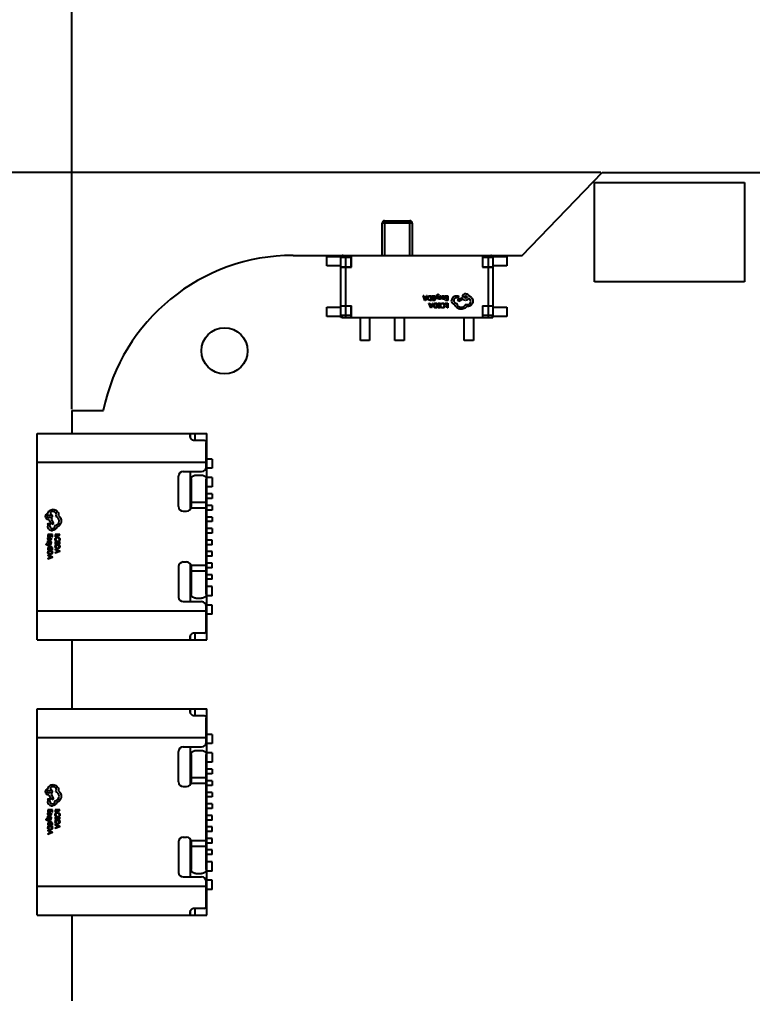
# Model space of a CAD drawing. Header units: millimetres. Extents: x 27 to 426, y 35 to 188.
# Drawn here: x 80.81 to 112.59, y 103.37 to 145.61 of the extents above; entities that cross this region are included whole.
import ezdxf

# ---------------------------------------------------------------- set-up
doc = ezdxf.new("R2010")
doc.units = ezdxf.units.MM
doc.header["$LTSCALE"] = 16.335
doc.header["$PDMODE"] = 3
doc.header["$PDSIZE"] = 0.3125
doc.layers.get('0').update_dxf_attribs({"linetype": 'CONTINUOUS'})
doc.layers.get('Defpoints').update_dxf_attribs({"linetype": 'CONTINUOUS'})
doc.styles.get("Standard").update_dxf_attribs({"font": 'txt', "width": 0.8})
doc.dimstyles.get("Standard").update_dxf_attribs({"dimtxt": 0.15625, "dimasz": 0.1875, "dimexe": 0.125, "dimexo": 0.0625, "dimtad": 0, "dimtih": 1, "dimtoh": 1, "dimdsep": 46, "dimtxsty": 'STANDARD', "dimblk": '_FILLED', "dimblk1": '_FILLED', "dimblk2": '_FILLED', "dimcen": 0.09, "dimazin": 2, "dimtp": 0.01, "dimtm": 0.01, "dimtfac": 1, "dimtofl": 0, "dimtmove": 0, "dimatfit": 3, "dimldrblk": '_FILLED', "dimfxl": 1, "dimtolj": 1, "dimarcsym": 0})

# ---------------------------------------------------------------- blocks, each defined once
blk = doc.blocks.new('_FILLED')
at = {"color": 0, "linetype": 'ByBlock'}
blk.add_solid([(0, 0), (-1, 0.167), (-1, -0.167)], dxfattribs=at)
blk = doc.blocks.new('*D1')
at = {"color": 3, "lineweight": -2}
for p, q in [((83.078, 128.715), (83.078, 159.42)), ((86.078, 159.295), (128.273, 159.295)), ((182.118, 159.295), (139.923, 159.295)), ((185.118, 127.045), (185.118, 159.42))]:
    blk.add_line(p, q, dxfattribs=at)
at = {"layer": 'Defpoints', "color": 0}
for p in [(185.118, 159.295), (83.078, 128.653), (185.118, 126.983)]:
    blk.add_point(p, dxfattribs=at)
at = {"color": 3, "lineweight": -2, "xscale": 3, "yscale": 3, "zscale": 3, "rotation": 180}
blk.add_blockref('_FILLED', (83.078, 159.295), dxfattribs=at)
at = {"color": 3, "lineweight": -2, "xscale": 3, "yscale": 3, "zscale": 3}
blk.add_blockref('_FILLED', (185.118, 159.295), dxfattribs=at)
at = {"color": 3, "insert": (134.098, 159.295), "char_height": 3, "attachment_point": 5}
blk.add_mtext('\\A1;102.04', dxfattribs=at)
blk = doc.blocks.new('*D2')
at = {"color": 3, "lineweight": -2}
for p, q in [((106.007, 138.977), (67.1, 138.977)), ((67.225, 135.977), (67.225, 113.902)), ((67.225, 87.577), (67.225, 109.652)), ((103.736, 84.577), (67.1, 84.577))]:
    blk.add_line(p, q, dxfattribs=at)
at = {"layer": 'Defpoints', "color": 0}
for p in [(106.069, 138.977), (67.225, 84.577), (103.798, 84.577)]:
    blk.add_point(p, dxfattribs=at)
at = {"color": 3, "lineweight": -2, "xscale": 3, "yscale": 3, "zscale": 3}
for p, rotation in [((67.225, 138.977), 90), ((67.225, 84.577), 270)]:
    blk.add_blockref('_FILLED', p, dxfattribs=dict(at, rotation=rotation))
at = {"color": 3, "insert": (67.225, 111.777), "char_height": 3, "attachment_point": 5}
blk.add_mtext('\\A1;54.40', dxfattribs=at)

msp = doc.modelspace()

# ---------------------------------------------------------------- linework, layer by layer
at = {"color": 7, "linetype": 'Continuous'}
for p, q in [((102.598, 135.383), (106.069, 138.977)), ((106.069, 138.977), (141.225, 138.977)), ((105.737, 134.234), (105.737, 138.539)), ((105.737, 138.539), (112.238, 138.539)), ((112.238, 138.539), (112.238, 134.234)), ((96.637, 136.883), (96.637, 135.383)), ((96.637, 136.883), (97.737, 136.883)), ((97.737, 135.383), (97.737, 136.883)), ((96.537, 135.383), (96.537, 136.783)), ((97.837, 136.783), (96.537, 136.783)), ((97.837, 136.783), (97.837, 135.383)), ((92.678, 135.383), (94.827, 135.383)), ((94.137, 134.933), (94.137, 135.333)), ((94.137, 135.333), (94.737, 135.333)), ((94.737, 132.683), (94.737, 135.383)), ((95.187, 135.283), (94.737, 135.283)), ((94.837, 135.383), (101.237, 135.383)), ((94.937, 135.383), (94.937, 134.883)), ((95.187, 134.883), (95.187, 135.383)), ((95.197, 134.873), (95.197, 135.383)), ((100.877, 135.383), (100.877, 134.873)), ((100.887, 135.383), (100.887, 134.883)), ((101.337, 135.283), (100.887, 135.283)), ((101.137, 134.883), (101.137, 135.383)), ((101.247, 135.383), (102.598, 135.383)), ((101.337, 135.383), (101.337, 132.683)), ((101.337, 135.333), (101.937, 135.333)), ((101.937, 135.333), (101.937, 134.933)), ((94.737, 134.933), (94.137, 134.933)), ((94.737, 134.883), (95.187, 134.883)), ((94.737, 134.873), (95.197, 134.873)), ((94.827, 134.873), (94.827, 134.883)), ((94.837, 134.883), (94.837, 134.873)), ((94.937, 134.873), (94.937, 133.193)), ((100.877, 134.873), (101.337, 134.873)), ((100.887, 134.883), (101.337, 134.883)), ((101.137, 133.193), (101.137, 134.873)), ((101.237, 134.883), (101.237, 134.873)), ((101.247, 134.883), (101.247, 134.873)), ((101.937, 134.933), (101.337, 134.933)), ((112.238, 134.234), (105.737, 134.234)), ((98.384, 133.431), (98.308, 133.635)), ((98.308, 133.635), (98.337, 133.635)), ((98.337, 133.635), (98.357, 133.579)), ((98.357, 133.579), (98.442, 133.579)), ((98.365, 133.556), (98.395, 133.472)), ((98.365, 133.556), (98.433, 133.556)), ((98.402, 133.472), (98.433, 133.556)), ((98.491, 133.634), (98.412, 133.431)), ((98.442, 133.579), (98.462, 133.634)), ((98.462, 133.634), (98.491, 133.634)), ((98.612, 133.633), (98.668, 133.633)), ((98.612, 133.61), (98.641, 133.61)), ((98.641, 133.61), (98.64, 133.453)), ((98.668, 133.633), (98.666, 133.429)), ((98.706, 133.609), (98.706, 133.633)), ((98.706, 133.633), (98.816, 133.632)), ((98.789, 133.609), (98.706, 133.609)), ((98.716, 133.518), (98.716, 133.541)), ((98.716, 133.541), (98.789, 133.54)), ((98.789, 133.517), (98.716, 133.518)), ((98.788, 133.452), (98.789, 133.517)), ((98.789, 133.54), (98.789, 133.609)), ((98.816, 133.632), (98.814, 133.428)), ((98.842, 133.486), (98.909, 133.653)), ((98.909, 133.595), (98.868, 133.486)), ((98.916, 133.595), (98.912, 133.608)), ((98.953, 133.485), (98.916, 133.595)), ((98.937, 133.657), (98.925, 133.631)), ((98.925, 133.631), (98.981, 133.485)), ((98.978, 133.697), (98.978, 133.674)), ((99.002, 133.488), (99.002, 133.513)), ((99.094, 133.625), (99.094, 133.598)), ((99.128, 133.536), (99.128, 133.63)), ((99.128, 133.63), (99.154, 133.629)), ((99.153, 133.556), (99.153, 133.57)), ((99.153, 133.556), (99.187, 133.561)), ((99.196, 133.543), (99.153, 133.537)), ((99.154, 133.629), (99.154, 133.606)), ((99.23, 133.518), (99.23, 133.494)), ((99.269, 133.605), (99.269, 133.629)), ((99.269, 133.629), (99.379, 133.628)), ((99.352, 133.605), (99.269, 133.605)), ((99.279, 133.514), (99.279, 133.537)), ((99.279, 133.537), (99.352, 133.536)), ((99.352, 133.513), (99.279, 133.514)), ((99.351, 133.448), (99.352, 133.513)), ((99.352, 133.536), (99.352, 133.605)), ((99.379, 133.628), (99.377, 133.424)), ((99.73, 133.626), (99.816, 133.625)), ((99.804, 133.537), (99.738, 133.538)), ((99.806, 133.455), (100.009, 133.56)), ((100.009, 133.56), (100.009, 133.575)), ((94.137, 132.733), (94.137, 133.133)), ((94.137, 133.133), (94.737, 133.133)), ((94.737, 133.193), (95.197, 133.193)), ((95.187, 133.183), (94.737, 133.183)), ((94.827, 133.183), (94.827, 133.193)), ((94.837, 133.193), (94.837, 133.183)), ((94.937, 133.183), (94.937, 132.683)), ((95.187, 132.683), (95.187, 133.183)), ((95.197, 132.683), (95.197, 133.193)), ((98.412, 133.431), (98.384, 133.431)), ((98.636, 133.107), (98.56, 133.311)), ((98.56, 133.311), (98.589, 133.311)), ((98.589, 133.311), (98.61, 133.255)), ((98.666, 133.429), (98.608, 133.43)), ((98.64, 133.453), (98.61, 133.453)), ((98.61, 133.255), (98.694, 133.254)), ((98.618, 133.232), (98.648, 133.147)), ((98.618, 133.232), (98.686, 133.231)), ((98.664, 133.107), (98.636, 133.107)), ((98.655, 133.147), (98.686, 133.231)), ((98.743, 133.31), (98.664, 133.107)), ((98.694, 133.254), (98.714, 133.31)), ((98.709, 133.429), (98.71, 133.452)), ((98.814, 133.428), (98.709, 133.429)), ((98.71, 133.452), (98.788, 133.452)), ((98.714, 133.31), (98.743, 133.31)), ((98.868, 133.486), (98.842, 133.486)), ((98.919, 133.105), (98.861, 133.105)), ((98.893, 133.129), (98.862, 133.129)), ((98.864, 133.309), (98.92, 133.308)), ((98.864, 133.286), (98.894, 133.285)), ((98.894, 133.285), (98.893, 133.129)), ((98.92, 133.308), (98.919, 133.105)), ((98.981, 133.485), (98.953, 133.485)), ((98.958, 133.285), (98.959, 133.308)), ((99.042, 133.284), (98.958, 133.285)), ((98.959, 133.308), (99.068, 133.307)), ((98.962, 133.105), (98.962, 133.128)), ((98.962, 133.128), (99.04, 133.128)), ((99.067, 133.104), (98.962, 133.105)), ((98.968, 133.193), (98.968, 133.216)), ((98.968, 133.216), (99.041, 133.216)), ((99.041, 133.193), (98.968, 133.193)), ((99.04, 133.128), (99.041, 133.193)), ((99.041, 133.216), (99.042, 133.284)), ((99.068, 133.307), (99.067, 133.104)), ((99.107, 133.109), (99.107, 133.136)), ((99.108, 133.273), (99.109, 133.299)), ((99.269, 133.283), (99.269, 133.306)), ((99.269, 133.306), (99.377, 133.305)), ((99.35, 133.282), (99.269, 133.283)), ((99.273, 133.425), (99.273, 133.449)), ((99.273, 133.449), (99.351, 133.448)), ((99.377, 133.424), (99.273, 133.425)), ((99.349, 133.102), (99.35, 133.282)), ((99.375, 133.102), (99.349, 133.102)), ((99.377, 133.305), (99.375, 133.102)), ((99.745, 133.312), (99.757, 133.312)), ((99.85, 133.378), (99.806, 133.455)), ((100.045, 133.478), (99.85, 133.378)), ((100.877, 133.193), (100.877, 132.683)), ((100.877, 133.193), (101.337, 133.193)), ((100.887, 133.183), (100.887, 132.683)), ((101.337, 133.183), (100.887, 133.183)), ((101.137, 132.683), (101.137, 133.183)), ((101.237, 133.193), (101.237, 133.183)), ((101.247, 133.193), (101.247, 133.183)), ((101.337, 133.133), (101.937, 133.133)), ((101.937, 133.133), (101.937, 132.733)), ((94.737, 132.733), (94.137, 132.733)), ((94.737, 132.783), (95.187, 132.783)), ((94.827, 132.683), (94.737, 132.683)), ((94.837, 132.683), (101.237, 132.683)), ((95.587, 131.683), (95.587, 132.683)), ((95.987, 132.683), (95.987, 131.683)), ((97.087, 131.683), (97.087, 132.683)), ((97.487, 132.683), (97.487, 131.683)), ((100.087, 131.683), (100.087, 132.683)), ((100.487, 132.683), (100.487, 131.683)), ((100.887, 132.783), (101.337, 132.783)), ((101.247, 132.683), (101.337, 132.683)), ((101.937, 132.733), (101.337, 132.733)), ((95.987, 131.683), (95.587, 131.683)), ((97.487, 131.683), (97.087, 131.683)), ((100.487, 131.683), (100.087, 131.683)), ((83.078, 128.653), (83.078, 127.653)), ((83.078, 128.653), (84.446, 128.653)), ((81.578, 118.713), (81.578, 127.653)), ((81.578, 127.653), (88.928, 127.653)), ((88.208, 127.499), (88.208, 127.653)), ((88.228, 127.447), (88.228, 127.653)), ((88.408, 127.653), (88.408, 127.363)), ((88.928, 118.713), (88.928, 127.653)), ((88.408, 127.363), (88.808, 127.363)), ((88.908, 126.203), (88.908, 127.27)), ((88.908, 126.945), (88.928, 126.945)), ((88.928, 126.403), (81.578, 126.403)), ((89.158, 126.548), (88.928, 126.548)), ((89.158, 126.548), (89.158, 126.148)), ((87.908, 126.003), (88.708, 126.003)), ((88.208, 126.003), (88.208, 124.353)), ((88.882, 126.103), (88.928, 126.103)), ((89.158, 126.148), (88.928, 126.148)), ((87.708, 124.483), (87.708, 125.803)), ((88.208, 125.742), (88.273, 125.742)), ((88.258, 125.68), (88.258, 124.483)), ((88.458, 125.853), (88.708, 125.853)), ((88.893, 125.742), (88.928, 125.742)), ((88.908, 120.686), (88.908, 125.68)), ((89.158, 125.748), (88.928, 125.748)), ((89.158, 125.748), (89.158, 125.348)), ((89.158, 125.348), (88.928, 125.348)), ((88.258, 124.679), (88.908, 124.679)), ((89.158, 125.033), (88.928, 125.033)), ((89.158, 124.833), (88.928, 124.833)), ((89.158, 125.033), (89.158, 124.833)), ((87.908, 124.283), (88.058, 124.283)), ((88.208, 124.519), (88.258, 124.519)), ((88.208, 124.429), (88.928, 124.429)), ((88.908, 124.519), (88.928, 124.519)), ((89.158, 124.533), (88.928, 124.533)), ((89.158, 124.333), (88.928, 124.333)), ((89.158, 124.533), (89.158, 124.333)), ((82.085, 123.909), (82.1, 123.909)), ((82.207, 123.707), (82.1, 123.909)), ((82.182, 123.946), (82.283, 123.752)), ((89.158, 124.033), (88.928, 124.033)), ((89.158, 123.833), (88.928, 123.833)), ((89.158, 124.033), (89.158, 123.833)), ((82.036, 123.716), (82.036, 123.63)), ((82.124, 123.639), (82.124, 123.704)), ((82.283, 123.752), (82.207, 123.707)), ((82.35, 123.659), (82.35, 123.647)), ((89.158, 123.533), (88.928, 123.533)), ((89.158, 123.533), (89.158, 123.333)), ((82.037, 123.279), (82.037, 123.169)), ((82.24, 123.279), (82.037, 123.279)), ((82.037, 123.169), (82.06, 123.169)), ((82.037, 123.054), (82.037, 123.028)), ((82.059, 123.054), (82.037, 123.054)), ((82.037, 123.028), (82.13, 123.028)), ((82.068, 122.994), (82.042, 122.994)), ((82.059, 123.054), (82.059, 123.054)), ((82.06, 123.169), (82.06, 123.252)), ((82.06, 123.252), (82.128, 123.252)), ((82.096, 123.054), (82.11, 123.054)), ((82.11, 123.054), (82.105, 123.088)), ((82.123, 123.097), (82.129, 123.054)), ((82.128, 123.252), (82.128, 123.18)), ((82.128, 123.18), (82.152, 123.18)), ((82.172, 123.131), (82.147, 123.131)), ((82.152, 123.18), (82.152, 123.252)), ((82.152, 123.252), (82.217, 123.252)), ((82.217, 123.252), (82.217, 123.174)), ((82.217, 123.174), (82.24, 123.174)), ((82.24, 123.174), (82.24, 123.279)), ((82.359, 123.279), (82.359, 123.171)), ((82.563, 123.279), (82.359, 123.279)), ((82.359, 123.171), (82.382, 123.171)), ((82.359, 122.97), (82.359, 122.861)), ((82.563, 122.97), (82.359, 122.97)), ((82.368, 123.011), (82.393, 123.011)), ((82.382, 123.171), (82.382, 123.252)), ((82.382, 123.252), (82.563, 123.252)), ((82.382, 122.861), (82.382, 122.944)), ((82.382, 122.944), (82.451, 122.944)), ((82.451, 122.944), (82.451, 122.871)), ((82.474, 122.871), (82.474, 122.944)), ((82.474, 122.944), (82.539, 122.944)), ((82.53, 123.011), (82.558, 123.011)), ((82.539, 122.944), (82.539, 122.865)), ((82.563, 123.252), (82.563, 123.279)), ((82.563, 122.865), (82.563, 122.97)), ((89.158, 123.333), (88.928, 123.333)), ((89.158, 123.033), (88.928, 123.033)), ((89.158, 122.833), (89.158, 123.033)), ((81.993, 122.877), (81.97, 122.877)), ((82.011, 122.837), (82.037, 122.825)), ((82.182, 122.743), (82.015, 122.809)), ((82.037, 122.825), (82.182, 122.882)), ((82.037, 122.715), (82.037, 122.606)), ((82.24, 122.715), (82.037, 122.715)), ((82.037, 122.606), (82.06, 122.606)), ((82.037, 122.568), (82.037, 122.512)), ((82.24, 122.568), (82.037, 122.568)), ((82.06, 122.606), (82.06, 122.689)), ((82.06, 122.689), (82.128, 122.689)), ((82.06, 122.541), (82.06, 122.512)), ((82.217, 122.541), (82.06, 122.541)), ((82.073, 122.816), (82.061, 122.813)), ((82.061, 122.812), (82.061, 122.813)), ((82.182, 122.854), (82.073, 122.816)), ((82.073, 122.809), (82.182, 122.769)), ((82.128, 122.689), (82.128, 122.616)), ((82.128, 122.616), (82.152, 122.616)), ((82.152, 122.616), (82.152, 122.689)), ((82.152, 122.689), (82.217, 122.689)), ((82.154, 122.903), (82.179, 122.903)), ((82.182, 122.854), (82.182, 122.882)), ((82.182, 122.743), (82.182, 122.769)), ((82.217, 122.689), (82.217, 122.611)), ((82.217, 122.611), (82.24, 122.611)), ((82.217, 122.511), (82.217, 122.541)), ((82.24, 122.611), (82.24, 122.715)), ((82.24, 122.51), (82.24, 122.568)), ((82.359, 122.861), (82.382, 122.861)), ((82.359, 122.822), (82.359, 122.766)), ((82.563, 122.822), (82.359, 122.822)), ((82.359, 122.646), (82.359, 122.616)), ((82.359, 122.646), (82.563, 122.568)), ((82.415, 122.597), (82.359, 122.616)), ((82.563, 122.54), (82.359, 122.463)), ((82.359, 122.492), (82.415, 122.512)), ((82.382, 122.796), (82.382, 122.767)), ((82.539, 122.796), (82.382, 122.796)), ((82.415, 122.597), (82.415, 122.512)), ((82.438, 122.589), (82.438, 122.52)), ((82.522, 122.558), (82.438, 122.589)), ((82.438, 122.52), (82.522, 122.551)), ((82.451, 122.871), (82.474, 122.871)), ((82.537, 122.554), (82.537, 122.555)), ((82.539, 122.865), (82.563, 122.865)), ((82.539, 122.765), (82.539, 122.796)), ((82.563, 122.764), (82.563, 122.822)), ((82.563, 122.54), (82.563, 122.568)), ((89.158, 122.833), (88.928, 122.833)), ((89.158, 122.533), (88.928, 122.533)), ((89.158, 122.333), (89.158, 122.533)), ((82.037, 122.391), (82.037, 122.362)), ((82.037, 122.391), (82.24, 122.313)), ((82.092, 122.342), (82.037, 122.362)), ((82.24, 122.285), (82.037, 122.208)), ((82.037, 122.237), (82.092, 122.258)), ((82.037, 122.237), (82.037, 122.208)), ((82.092, 122.342), (82.092, 122.258)), ((82.115, 122.334), (82.115, 122.266)), ((82.2, 122.304), (82.115, 122.334)), ((82.115, 122.266), (82.2, 122.296)), ((82.214, 122.3), (82.214, 122.3)), ((82.24, 122.285), (82.24, 122.313)), ((82.359, 122.492), (82.359, 122.463)), ((89.158, 122.333), (88.928, 122.333)), ((87.708, 121.883), (87.708, 120.563)), ((87.908, 122.083), (88.058, 122.083)), ((88.208, 122.013), (88.208, 120.363)), ((88.928, 121.937), (88.208, 121.937)), ((88.258, 121.847), (88.208, 121.847)), ((88.258, 121.883), (88.258, 120.686)), ((88.908, 121.687), (88.258, 121.687)), ((88.928, 121.847), (88.908, 121.847)), ((89.158, 122.033), (88.928, 122.033)), ((89.158, 121.833), (88.928, 121.833)), ((89.158, 121.833), (89.158, 122.033)), ((89.158, 121.533), (88.928, 121.533)), ((89.158, 121.333), (88.928, 121.333)), ((89.158, 121.333), (89.158, 121.533)), ((89.158, 121.018), (88.928, 121.018)), ((89.158, 120.618), (89.158, 121.018)), ((88.208, 120.624), (88.273, 120.624)), ((88.458, 120.513), (88.708, 120.513)), ((88.893, 120.624), (88.928, 120.624)), ((89.158, 120.618), (88.928, 120.618)), ((87.908, 120.363), (88.708, 120.363)), ((88.882, 120.263), (88.928, 120.263)), ((88.908, 119.095), (88.908, 120.163)), ((89.158, 120.218), (88.928, 120.218)), ((89.158, 119.818), (89.158, 120.218)), ((81.578, 119.963), (88.928, 119.963)), ((89.158, 119.818), (88.928, 119.818)), ((88.928, 119.421), (88.908, 119.421)), ((81.578, 118.713), (88.928, 118.713)), ((83.078, 118.713), (83.078, 115.713)), ((88.208, 118.713), (88.208, 118.866)), ((88.228, 118.713), (88.228, 118.918)), ((88.408, 119.002), (88.408, 118.713)), ((88.808, 119.002), (88.408, 119.002)), ((81.578, 106.773), (81.578, 115.713)), ((81.578, 115.713), (88.928, 115.713)), ((88.208, 115.559), (88.208, 115.713)), ((88.228, 115.507), (88.228, 115.713)), ((88.408, 115.713), (88.408, 115.423)), ((88.408, 115.423), (88.808, 115.423)), ((88.908, 114.263), (88.908, 115.33)), ((88.928, 106.773), (88.928, 115.713)), ((88.908, 115.005), (88.928, 115.005)), ((89.158, 114.608), (88.928, 114.608)), ((89.158, 114.608), (89.158, 114.208)), ((88.928, 114.463), (81.578, 114.463)), ((87.908, 114.063), (88.708, 114.063)), ((88.208, 114.063), (88.208, 112.413)), ((88.882, 114.163), (88.928, 114.163)), ((89.158, 114.208), (88.928, 114.208)), ((87.708, 112.543), (87.708, 113.863)), ((88.208, 113.802), (88.273, 113.802)), ((88.258, 113.74), (88.258, 112.543)), ((88.458, 113.913), (88.708, 113.913)), ((88.893, 113.802), (88.928, 113.802)), ((88.908, 108.746), (88.908, 113.74)), ((89.158, 113.808), (88.928, 113.808)), ((89.158, 113.808), (89.158, 113.408)), ((89.158, 113.408), (88.928, 113.408)), ((89.158, 113.093), (88.928, 113.093)), ((89.158, 112.893), (88.928, 112.893)), ((89.158, 113.093), (89.158, 112.893)), ((88.208, 112.579), (88.258, 112.579)), ((88.208, 112.489), (88.928, 112.489)), ((88.258, 112.739), (88.908, 112.739)), ((88.908, 112.579), (88.928, 112.579)), ((89.158, 112.593), (88.928, 112.593)), ((89.158, 112.393), (88.928, 112.393)), ((89.158, 112.593), (89.158, 112.393)), ((82.085, 111.969), (82.1, 111.969)), ((82.207, 111.767), (82.1, 111.969)), ((82.182, 112.006), (82.283, 111.812)), ((87.908, 112.343), (88.058, 112.343)), ((89.158, 112.093), (88.928, 112.093)), ((89.158, 112.093), (89.158, 111.893)), ((82.036, 111.776), (82.036, 111.69)), ((82.124, 111.699), (82.124, 111.764)), ((82.283, 111.812), (82.207, 111.767)), ((82.35, 111.719), (82.35, 111.707)), ((89.158, 111.893), (88.928, 111.893)), ((89.158, 111.593), (88.928, 111.593)), ((89.158, 111.593), (89.158, 111.393)), ((82.037, 111.339), (82.037, 111.229)), ((82.24, 111.339), (82.037, 111.339)), ((82.037, 111.229), (82.06, 111.229)), ((82.037, 111.114), (82.037, 111.088)), ((82.059, 111.114), (82.037, 111.114)), ((82.059, 111.114), (82.059, 111.114)), ((82.06, 111.229), (82.06, 111.312)), ((82.06, 111.312), (82.128, 111.312)), ((82.096, 111.114), (82.11, 111.114)), ((82.11, 111.114), (82.105, 111.148)), ((82.123, 111.157), (82.129, 111.114)), ((82.128, 111.312), (82.128, 111.24)), ((82.128, 111.24), (82.152, 111.24)), ((82.172, 111.191), (82.147, 111.191)), ((82.152, 111.24), (82.152, 111.312)), ((82.152, 111.312), (82.217, 111.312)), ((82.217, 111.312), (82.217, 111.234)), ((82.217, 111.234), (82.24, 111.234)), ((82.24, 111.234), (82.24, 111.339)), ((82.359, 111.339), (82.359, 111.231)), ((82.563, 111.339), (82.359, 111.339)), ((82.359, 111.231), (82.382, 111.231)), ((82.382, 111.231), (82.382, 111.312)), ((82.382, 111.312), (82.563, 111.312)), ((82.563, 111.312), (82.563, 111.339)), ((89.158, 111.393), (88.928, 111.393)), ((81.993, 110.937), (81.97, 110.937)), ((82.011, 110.897), (82.037, 110.885)), ((82.182, 110.803), (82.015, 110.869)), ((82.037, 111.088), (82.13, 111.088)), ((82.037, 110.885), (82.182, 110.942)), ((82.037, 110.775), (82.037, 110.666)), ((82.24, 110.775), (82.037, 110.775)), ((82.068, 111.054), (82.042, 111.054)), ((82.06, 110.666), (82.06, 110.749)), ((82.06, 110.749), (82.128, 110.749)), ((82.073, 110.876), (82.061, 110.873)), ((82.061, 110.872), (82.061, 110.873)), ((82.182, 110.914), (82.073, 110.876)), ((82.073, 110.869), (82.182, 110.829)), ((82.128, 110.749), (82.128, 110.676)), ((82.152, 110.676), (82.152, 110.749)), ((82.152, 110.749), (82.217, 110.749)), ((82.154, 110.963), (82.179, 110.963)), ((82.182, 110.914), (82.182, 110.942)), ((82.182, 110.803), (82.182, 110.829)), ((82.217, 110.749), (82.217, 110.671)), ((82.24, 110.671), (82.24, 110.775)), ((82.359, 111.03), (82.359, 110.921)), ((82.563, 111.03), (82.359, 111.03)), ((82.359, 110.921), (82.382, 110.921)), ((82.359, 110.882), (82.359, 110.826)), ((82.563, 110.882), (82.359, 110.882)), ((82.359, 110.706), (82.359, 110.676)), ((82.359, 110.706), (82.563, 110.628)), ((82.368, 111.071), (82.393, 111.071)), ((82.382, 110.921), (82.382, 111.004)), ((82.382, 111.004), (82.451, 111.004)), ((82.382, 110.856), (82.382, 110.827)), ((82.539, 110.856), (82.382, 110.856)), ((82.451, 111.004), (82.451, 110.931)), ((82.451, 110.931), (82.474, 110.931)), ((82.474, 110.931), (82.474, 111.004)), ((82.474, 111.004), (82.539, 111.004)), ((82.53, 111.071), (82.558, 111.071)), ((82.539, 111.004), (82.539, 110.925)), ((82.539, 110.925), (82.563, 110.925)), ((82.539, 110.825), (82.539, 110.856)), ((82.563, 110.925), (82.563, 111.03)), ((82.563, 110.824), (82.563, 110.882)), ((89.158, 111.093), (88.928, 111.093)), ((89.158, 110.893), (88.928, 110.893)), ((89.158, 110.893), (89.158, 111.093)), ((82.037, 110.666), (82.06, 110.666)), ((82.037, 110.628), (82.037, 110.572)), ((82.24, 110.628), (82.037, 110.628)), ((82.037, 110.451), (82.037, 110.422)), ((82.037, 110.451), (82.24, 110.373)), ((82.092, 110.402), (82.037, 110.422)), ((82.24, 110.345), (82.037, 110.268)), ((82.037, 110.297), (82.092, 110.318)), ((82.037, 110.297), (82.037, 110.268)), ((82.06, 110.601), (82.06, 110.572)), ((82.217, 110.601), (82.06, 110.601)), ((82.092, 110.402), (82.092, 110.318)), ((82.115, 110.394), (82.115, 110.326)), ((82.2, 110.364), (82.115, 110.394)), ((82.115, 110.326), (82.2, 110.356)), ((82.128, 110.676), (82.152, 110.676)), ((82.214, 110.36), (82.214, 110.36)), ((82.217, 110.671), (82.24, 110.671)), ((82.217, 110.571), (82.217, 110.601)), ((82.24, 110.57), (82.24, 110.628)), ((82.24, 110.345), (82.24, 110.373)), ((82.415, 110.657), (82.359, 110.676)), ((82.563, 110.6), (82.359, 110.523)), ((82.359, 110.552), (82.415, 110.572)), ((82.359, 110.552), (82.359, 110.523)), ((82.415, 110.657), (82.415, 110.572)), ((82.438, 110.649), (82.438, 110.58)), ((82.522, 110.618), (82.438, 110.649)), ((82.438, 110.58), (82.522, 110.611)), ((82.537, 110.614), (82.537, 110.615)), ((82.563, 110.6), (82.563, 110.628)), ((89.158, 110.593), (88.928, 110.593)), ((89.158, 110.393), (88.928, 110.393)), ((89.158, 110.393), (89.158, 110.593)), ((87.708, 109.943), (87.708, 108.623)), ((87.908, 110.143), (88.058, 110.143)), ((88.208, 110.073), (88.208, 108.423)), ((88.928, 109.997), (88.208, 109.997)), ((88.258, 109.907), (88.208, 109.907)), ((88.258, 109.943), (88.258, 108.746)), ((88.928, 109.907), (88.908, 109.907)), ((89.158, 110.093), (88.928, 110.093)), ((89.158, 109.893), (88.928, 109.893)), ((89.158, 109.893), (89.158, 110.093)), ((88.908, 109.747), (88.258, 109.747)), ((89.158, 109.593), (88.928, 109.593)), ((89.158, 109.393), (89.158, 109.593)), ((89.158, 109.393), (88.928, 109.393)), ((89.158, 109.078), (88.928, 109.078)), ((89.158, 108.678), (89.158, 109.078)), ((88.208, 108.684), (88.273, 108.684)), ((88.458, 108.573), (88.708, 108.573)), ((88.893, 108.684), (88.928, 108.684)), ((89.158, 108.678), (88.928, 108.678)), ((87.908, 108.423), (88.708, 108.423)), ((88.882, 108.323), (88.928, 108.323)), ((88.908, 107.155), (88.908, 108.223)), ((89.158, 108.278), (88.928, 108.278)), ((89.158, 107.878), (89.158, 108.278)), ((81.578, 108.023), (88.928, 108.023)), ((89.158, 107.878), (88.928, 107.878)), ((88.928, 107.481), (88.908, 107.481)), ((88.208, 106.773), (88.208, 106.926)), ((88.228, 106.773), (88.228, 106.978)), ((88.408, 107.062), (88.408, 106.773)), ((88.808, 107.062), (88.408, 107.062)), ((81.578, 106.773), (88.928, 106.773)), ((83.078, 106.773), (83.078, 95.503))]:
    msp.add_line(p, q, dxfattribs=at)
for centre, radius in [((100.155, 133.575), 0.0564), ((89.698, 131.243), 1), ((82.084, 124.055), 0.0564), ((82.084, 112.115), 0.0564)]:
    msp.add_circle(centre, radius, dxfattribs=at)
for centre, radius, start, end in [((96.637, 136.783), 0.1, 90, 180), ((97.737, 136.783), 0.1, 0, 90), ((92.678, 126.983), 8.4, 90, 168.5326), ((94.837, 135.283), 0.1, 90, 180), ((101.237, 135.283), 0.1, 0, 90), ((99.746, 133.424), 0.202, 136.9591, 179.6688), ((99.813, 133.581), 0.0448, 269.5891, 359.5737), ((100.154, 133.574), 0.145, 89.6041, 179.5832), ((100.23, 133.389), 0.238, 42.1744, 75.0829), ((99.747, 133.425), 0.113, 179.6919, 269.4767), ((99.96, 133.334), 0.204, 186.106, 269.5642), ((99.96, 133.335), 0.205, 269.6324, 340.7958), ((100.231, 133.39), 0.145, 269.6041, 359.5832), ((94.837, 132.783), 0.1, 180, 270), ((101.237, 132.783), 0.1, 270, 360), ((87.908, 125.803), 0.2, 90, 180), ((88.708, 126.203), 0.2, 270, 360), ((87.908, 124.483), 0.2, 180, 270), ((88.058, 124.483), 0.2, 270, 360), ((82.238, 123.648), 0.202, 227.3673, 270.074), ((82.237, 123.648), 0.113, 270.2004, 359.6172), ((87.908, 121.883), 0.2, 90, 180), ((88.058, 121.883), 0.2, 0.0035, 90), ((87.908, 120.563), 0.2, 180, 270), ((88.708, 120.163), 0.2, 0, 90), ((87.908, 113.863), 0.2, 90, 180), ((88.708, 114.263), 0.2, 270, 360), ((87.908, 112.543), 0.2, 180, 270), ((88.058, 112.543), 0.2, 270, 360), ((82.238, 111.708), 0.202, 227.3673, 270.074), ((82.237, 111.708), 0.113, 270.2004, 359.6172), ((87.908, 109.943), 0.2, 90, 180), ((88.058, 109.943), 0.2, 0.0035, 90), ((87.908, 108.623), 0.2, 180, 270), ((88.708, 108.223), 0.2, 0, 90)]:
    msp.add_arc(centre, radius, start, end, dxfattribs=at)
for points in [[(98.501, 133.53), (98.502, 133.561), (98.512, 133.586), (98.533, 133.605)], [(98.532, 133.457), (98.511, 133.475), (98.501, 133.5), (98.501, 133.53)], [(98.551, 133.589), (98.537, 133.575), (98.529, 133.556), (98.529, 133.53)], [(98.529, 133.53), (98.529, 133.505), (98.536, 133.486), (98.551, 133.473)], [(98.533, 133.605), (98.553, 133.624), (98.58, 133.633), (98.612, 133.633)], [(98.612, 133.61), (98.586, 133.61), (98.566, 133.603), (98.551, 133.589)], [(98.909, 133.653), (98.922, 133.684), (98.939, 133.699), (98.961, 133.699)], [(98.963, 133.677), (98.951, 133.677), (98.943, 133.671), (98.937, 133.657)], [(98.961, 133.699), (98.968, 133.699), (98.973, 133.698), (98.978, 133.697)], [(98.978, 133.674), (98.973, 133.676), (98.968, 133.677), (98.963, 133.677)], [(98.995, 133.591), (98.996, 133.604), (99.001, 133.615), (99.012, 133.622)], [(99.004, 133.567), (98.998, 133.573), (98.995, 133.581), (98.995, 133.591)], [(99.002, 133.513), (99.013, 133.506), (99.025, 133.502), (99.039, 133.502)], [(99.037, 133.548), (99.02, 133.554), (99.009, 133.56), (99.004, 133.567)], [(99.012, 133.622), (99.023, 133.63), (99.037, 133.634), (99.054, 133.633)], [(99.052, 133.613), (99.032, 133.613), (99.022, 133.606), (99.022, 133.593)], [(99.022, 133.593), (99.022, 133.588), (99.024, 133.583), (99.028, 133.579)], [(99.028, 133.579), (99.032, 133.576), (99.041, 133.571), (99.055, 133.566)], [(99.076, 133.493), (99.065, 133.485), (99.052, 133.481), (99.036, 133.482)], [(99.061, 133.535), (99.057, 133.539), (99.049, 133.543), (99.037, 133.548)], [(99.039, 133.502), (99.047, 133.502), (99.054, 133.504), (99.059, 133.508)], [(99.094, 133.598), (99.081, 133.608), (99.067, 133.613), (99.052, 133.613)], [(99.054, 133.633), (99.07, 133.633), (99.083, 133.63), (99.094, 133.625)], [(99.055, 133.566), (99.071, 133.56), (99.081, 133.553), (99.086, 133.547)], [(99.059, 133.508), (99.064, 133.511), (99.067, 133.516), (99.067, 133.522)], [(99.067, 133.522), (99.067, 133.527), (99.065, 133.532), (99.061, 133.535)], [(99.093, 133.524), (99.093, 133.511), (99.087, 133.501), (99.076, 133.493)], [(99.086, 133.547), (99.091, 133.54), (99.093, 133.533), (99.093, 133.524)], [(99.18, 133.481), (99.145, 133.481), (99.127, 133.499), (99.128, 133.536)], [(99.165, 133.6), (99.157, 133.592), (99.153, 133.582), (99.153, 133.57)], [(99.153, 133.537), (99.153, 133.513), (99.163, 133.501), (99.182, 133.501)], [(99.192, 133.612), (99.181, 133.612), (99.172, 133.608), (99.165, 133.6)], [(99.23, 133.494), (99.215, 133.485), (99.199, 133.48), (99.18, 133.481)], [(99.182, 133.501), (99.2, 133.501), (99.216, 133.507), (99.23, 133.518)], [(99.187, 133.561), (99.199, 133.562), (99.207, 133.565), (99.212, 133.57)], [(99.212, 133.605), (99.207, 133.609), (99.2, 133.612), (99.192, 133.612)], [(99.245, 133.59), (99.245, 133.563), (99.228, 133.547), (99.196, 133.543)], [(99.199, 133.632), (99.213, 133.632), (99.224, 133.628), (99.233, 133.621)], [(99.219, 133.588), (99.219, 133.595), (99.217, 133.6), (99.212, 133.605)], [(99.212, 133.57), (99.217, 133.574), (99.219, 133.58), (99.219, 133.588)], [(99.233, 133.621), (99.241, 133.613), (99.245, 133.603), (99.245, 133.59)], [(99.598, 133.562), (99.633, 133.599), (99.68, 133.622), (99.73, 133.626)], [(99.738, 133.538), (99.679, 133.534), (99.634, 133.485), (99.634, 133.426)], [(99.812, 133.536), (99.809, 133.536), (99.806, 133.537), (99.804, 133.537)], [(99.816, 133.625), (99.839, 133.624), (99.858, 133.603), (99.857, 133.58)], [(100.289, 133.522), (100.269, 133.467), (100.215, 133.427), (100.153, 133.428)], [(100.155, 133.718), (100.218, 133.718), (100.273, 133.677), (100.291, 133.619)], [(100.375, 133.389), (100.376, 133.448), (100.34, 133.499), (100.289, 133.522)], [(100.407, 133.549), (100.445, 133.505), (100.467, 133.449), (100.466, 133.391)], [(98.608, 133.43), (98.577, 133.43), (98.552, 133.439), (98.532, 133.457)], [(98.551, 133.473), (98.566, 133.46), (98.585, 133.453), (98.61, 133.453)], [(98.754, 133.205), (98.754, 133.237), (98.765, 133.262), (98.785, 133.281)], [(98.784, 133.133), (98.764, 133.151), (98.754, 133.175), (98.754, 133.205)], [(98.804, 133.265), (98.789, 133.251), (98.782, 133.231), (98.781, 133.206)], [(98.781, 133.206), (98.781, 133.18), (98.789, 133.161), (98.803, 133.148)], [(98.861, 133.105), (98.83, 133.106), (98.804, 133.115), (98.784, 133.133)], [(98.785, 133.281), (98.806, 133.3), (98.832, 133.309), (98.864, 133.309)], [(98.803, 133.148), (98.818, 133.135), (98.838, 133.129), (98.862, 133.129)], [(98.864, 133.286), (98.838, 133.286), (98.818, 133.279), (98.804, 133.265)], [(99.036, 133.482), (99.024, 133.482), (99.012, 133.484), (99.002, 133.488)], [(99.107, 133.136), (99.122, 133.128), (99.138, 133.124), (99.155, 133.124)], [(99.155, 133.1), (99.136, 133.1), (99.12, 133.103), (99.107, 133.109)], [(99.161, 133.287), (99.141, 133.287), (99.123, 133.282), (99.108, 133.273)], [(99.109, 133.299), (99.124, 133.306), (99.142, 133.31), (99.165, 133.31)], [(99.155, 133.124), (99.178, 133.123), (99.196, 133.131), (99.211, 133.146)], [(99.23, 133.129), (99.211, 133.109), (99.186, 133.1), (99.155, 133.1)], [(99.213, 133.265), (99.2, 133.279), (99.183, 133.287), (99.161, 133.287)], [(99.165, 133.31), (99.194, 133.31), (99.217, 133.3), (99.235, 133.282)], [(99.211, 133.146), (99.225, 133.161), (99.233, 133.181), (99.233, 133.207)], [(99.233, 133.207), (99.233, 133.231), (99.226, 133.25), (99.213, 133.265)], [(99.26, 133.208), (99.26, 133.175), (99.25, 133.149), (99.23, 133.129)], [(99.235, 133.282), (99.252, 133.263), (99.26, 133.239), (99.26, 133.208)], [(99.686, 133.234), (99.603, 133.261), (99.545, 133.338), (99.544, 133.425)], [(99.763, 133.12), (99.729, 133.152), (99.701, 133.191), (99.686, 133.234)], [(99.959, 133.043), (99.887, 133.044), (99.818, 133.072), (99.763, 133.12)], [(100.133, 133.098), (100.082, 133.062), (100.023, 133.043), (99.959, 133.043)], [(100.153, 133.428), (100.109, 133.428), (100.07, 133.447), (100.045, 133.478)], [(100.197, 133.161), (100.178, 133.137), (100.158, 133.115), (100.133, 133.098)], [(100.153, 133.267), (100.175, 133.254), (100.202, 133.245), (100.23, 133.245)], [(100.23, 133.158), (100.219, 133.158), (100.209, 133.16), (100.197, 133.161)], [(100.397, 133.226), (100.352, 133.182), (100.293, 133.158), (100.23, 133.158)], [(100.466, 133.391), (100.466, 133.329), (100.441, 133.27), (100.397, 133.226)], [(82.039, 124.191), (82.05, 124.236), (82.074, 124.275), (82.108, 124.307)], [(82.108, 124.307), (82.152, 124.346), (82.208, 124.368), (82.266, 124.368)], [(82.269, 124.277), (82.209, 124.277), (82.159, 124.241), (82.136, 124.19)], [(82.266, 124.368), (82.328, 124.368), (82.387, 124.343), (82.431, 124.3)], [(82.413, 124.132), (82.413, 124.212), (82.348, 124.277), (82.269, 124.277)], [(82.431, 124.3), (82.476, 124.255), (82.5, 124.196), (82.5, 124.134)], [(81.941, 124.054), (81.941, 124.118), (81.981, 124.173), (82.039, 124.191)], [(82.085, 123.909), (82.006, 123.909), (81.941, 123.975), (81.941, 124.054)], [(82.136, 124.19), (82.191, 124.17), (82.231, 124.116), (82.231, 124.054)], [(82.231, 124.054), (82.231, 124.011), (82.212, 123.972), (82.182, 123.946)], [(82.35, 123.659), (82.451, 123.671), (82.53, 123.758), (82.53, 123.862)], [(82.392, 124.055), (82.405, 124.077), (82.413, 124.105), (82.413, 124.132)], [(82.53, 123.862), (82.53, 123.953), (82.473, 124.028), (82.392, 124.055)], [(82.5, 124.134), (82.5, 124.122), (82.499, 124.112), (82.497, 124.1)], [(82.497, 124.1), (82.522, 124.082), (82.544, 124.061), (82.561, 124.037)], [(82.617, 123.863), (82.617, 123.791), (82.59, 123.721), (82.542, 123.667)], [(82.561, 124.037), (82.597, 123.986), (82.617, 123.927), (82.617, 123.863)], [(82.036, 123.716), (82.037, 123.739), (82.058, 123.758), (82.081, 123.758)], [(82.101, 123.499), (82.063, 123.533), (82.04, 123.58), (82.036, 123.63)], [(82.081, 123.758), (82.105, 123.758), (82.126, 123.737), (82.126, 123.713)], [(82.126, 123.713), (82.126, 123.71), (82.124, 123.707), (82.124, 123.704)], [(82.124, 123.639), (82.129, 123.58), (82.178, 123.535), (82.237, 123.535)], [(82.428, 123.588), (82.402, 123.506), (82.325, 123.447), (82.238, 123.445)], [(82.542, 123.667), (82.51, 123.632), (82.471, 123.604), (82.428, 123.588)], [(82.033, 123.099), (82.033, 123.113), (82.037, 123.124), (82.045, 123.132)], [(82.059, 123.054), (82.042, 123.064), (82.033, 123.079), (82.033, 123.099)], [(82.033, 122.954), (82.033, 122.969), (82.036, 122.982), (82.042, 122.994)], [(82.045, 122.912), (82.037, 122.923), (82.033, 122.937), (82.033, 122.954)], [(82.045, 123.132), (82.052, 123.141), (82.063, 123.145), (82.076, 123.145)], [(82.061, 123.112), (82.056, 123.107), (82.054, 123.1), (82.054, 123.092)], [(82.054, 123.092), (82.054, 123.081), (82.058, 123.072), (82.066, 123.065)], [(82.068, 122.994), (82.059, 122.981), (82.054, 122.967), (82.054, 122.952)], [(82.054, 122.952), (82.054, 122.932), (82.061, 122.922), (82.074, 122.922)], [(82.078, 123.119), (82.071, 123.119), (82.065, 123.117), (82.061, 123.112)], [(82.066, 123.065), (82.074, 123.057), (82.084, 123.054), (82.096, 123.054)], [(82.076, 123.145), (82.103, 123.145), (82.119, 123.129), (82.123, 123.097)], [(82.096, 123.112), (82.092, 123.117), (82.086, 123.119), (82.078, 123.119)], [(82.088, 122.928), (82.091, 122.933), (82.096, 122.942), (82.101, 122.955)], [(82.105, 123.088), (82.103, 123.1), (82.1, 123.108), (82.096, 123.112)], [(82.119, 122.937), (82.113, 122.921), (82.107, 122.91), (82.1, 122.904)], [(82.101, 122.955), (82.107, 122.971), (82.113, 122.982), (82.12, 122.986)], [(82.131, 122.962), (82.128, 122.958), (82.124, 122.95), (82.119, 122.937)], [(82.12, 122.986), (82.126, 122.991), (82.134, 122.994), (82.143, 122.994)], [(82.129, 123.054), (82.153, 123.054), (82.165, 123.064), (82.165, 123.083)], [(82.185, 123.081), (82.185, 123.046), (82.167, 123.028), (82.13, 123.028)], [(82.145, 122.967), (82.139, 122.967), (82.135, 122.965), (82.131, 122.962)], [(82.143, 122.994), (82.156, 122.994), (82.166, 122.988), (82.174, 122.977)], [(82.159, 122.96), (82.156, 122.965), (82.151, 122.967), (82.145, 122.967)], [(82.165, 123.083), (82.165, 123.101), (82.159, 123.116), (82.147, 123.131)], [(82.154, 122.903), (82.161, 122.913), (82.165, 122.926), (82.165, 122.939)], [(82.165, 122.939), (82.165, 122.948), (82.163, 122.954), (82.159, 122.96)], [(82.172, 123.131), (82.181, 123.116), (82.185, 123.1), (82.185, 123.081)], [(82.174, 122.977), (82.181, 122.966), (82.185, 122.953), (82.185, 122.937)], [(82.185, 122.937), (82.185, 122.925), (82.183, 122.913), (82.179, 122.903)], [(82.356, 123.067), (82.356, 123.096), (82.365, 123.12), (82.384, 123.137)], [(82.368, 123.011), (82.36, 123.026), (82.356, 123.045), (82.356, 123.067)], [(82.401, 123.116), (82.386, 123.102), (82.379, 123.085), (82.379, 123.063)], [(82.379, 123.063), (82.379, 123.043), (82.384, 123.026), (82.393, 123.011)], [(82.384, 123.137), (82.402, 123.154), (82.427, 123.163), (82.457, 123.163)], [(82.459, 123.136), (82.434, 123.136), (82.415, 123.129), (82.401, 123.116)], [(82.457, 123.163), (82.49, 123.163), (82.516, 123.153), (82.536, 123.134)], [(82.52, 123.114), (82.505, 123.128), (82.484, 123.136), (82.459, 123.136)], [(82.542, 123.059), (82.542, 123.081), (82.535, 123.1), (82.52, 123.114)], [(82.53, 123.011), (82.538, 123.025), (82.542, 123.041), (82.542, 123.059)], [(82.536, 123.134), (82.556, 123.114), (82.566, 123.089), (82.566, 123.059)], [(82.566, 123.059), (82.566, 123.04), (82.563, 123.024), (82.558, 123.011)], [(81.968, 122.861), (81.968, 122.867), (81.969, 122.873), (81.97, 122.877)], [(82.015, 122.809), (81.984, 122.821), (81.968, 122.838), (81.968, 122.861)], [(81.993, 122.877), (81.991, 122.872), (81.99, 122.867), (81.99, 122.863)], [(81.99, 122.863), (81.99, 122.851), (81.997, 122.842), (82.011, 122.837)], [(82.065, 122.433), (82.046, 122.453), (82.037, 122.48), (82.037, 122.512)], [(82.076, 122.896), (82.063, 122.896), (82.052, 122.901), (82.045, 122.912)], [(82.06, 122.512), (82.06, 122.486), (82.067, 122.466), (82.081, 122.451)], [(82.061, 122.812), (82.063, 122.812), (82.067, 122.811), (82.073, 122.809)], [(82.074, 122.922), (82.079, 122.922), (82.084, 122.924), (82.088, 122.928)], [(82.1, 122.904), (82.094, 122.898), (82.086, 122.896), (82.076, 122.896)], [(82.198, 122.452), (82.21, 122.467), (82.217, 122.486), (82.217, 122.511)], [(82.24, 122.51), (82.24, 122.479), (82.231, 122.453), (82.213, 122.433)], [(82.388, 122.687), (82.369, 122.708), (82.359, 122.734), (82.359, 122.766)], [(82.382, 122.767), (82.382, 122.741), (82.39, 122.721), (82.404, 122.706)], [(82.464, 122.657), (82.432, 122.657), (82.407, 122.667), (82.388, 122.687)], [(82.404, 122.706), (82.418, 122.692), (82.437, 122.684), (82.463, 122.684)], [(82.463, 122.684), (82.488, 122.684), (82.507, 122.692), (82.52, 122.707)], [(82.536, 122.687), (82.518, 122.667), (82.494, 122.657), (82.464, 122.657)], [(82.52, 122.707), (82.533, 122.722), (82.539, 122.741), (82.539, 122.765)], [(82.537, 122.555), (82.531, 122.556), (82.526, 122.557), (82.522, 122.558)], [(82.522, 122.551), (82.525, 122.552), (82.53, 122.553), (82.537, 122.554)], [(82.563, 122.764), (82.563, 122.734), (82.554, 122.708), (82.536, 122.687)], [(82.141, 122.402), (82.109, 122.402), (82.084, 122.412), (82.065, 122.433)], [(82.081, 122.451), (82.095, 122.437), (82.115, 122.43), (82.14, 122.43)], [(82.14, 122.43), (82.166, 122.43), (82.185, 122.437), (82.198, 122.452)], [(82.213, 122.433), (82.195, 122.412), (82.171, 122.402), (82.141, 122.402)], [(82.214, 122.3), (82.208, 122.301), (82.203, 122.302), (82.2, 122.304)], [(82.2, 122.296), (82.203, 122.297), (82.207, 122.298), (82.214, 122.3)], [(82.108, 112.367), (82.152, 112.406), (82.208, 112.428), (82.266, 112.428)], [(82.266, 112.428), (82.328, 112.428), (82.387, 112.403), (82.431, 112.36)], [(81.941, 112.114), (81.941, 112.178), (81.981, 112.233), (82.039, 112.251)], [(82.085, 111.969), (82.006, 111.969), (81.941, 112.035), (81.941, 112.114)], [(82.039, 112.251), (82.05, 112.296), (82.074, 112.335), (82.108, 112.367)], [(82.269, 112.337), (82.209, 112.337), (82.159, 112.301), (82.136, 112.25)], [(82.136, 112.25), (82.191, 112.23), (82.231, 112.176), (82.231, 112.114)], [(82.231, 112.114), (82.231, 112.071), (82.212, 112.032), (82.182, 112.006)], [(82.413, 112.192), (82.413, 112.272), (82.348, 112.337), (82.269, 112.337)], [(82.392, 112.115), (82.405, 112.137), (82.413, 112.165), (82.413, 112.192)], [(82.53, 111.922), (82.53, 112.013), (82.473, 112.088), (82.392, 112.115)], [(82.431, 112.36), (82.476, 112.315), (82.5, 112.256), (82.5, 112.194)], [(82.5, 112.194), (82.5, 112.182), (82.499, 112.172), (82.497, 112.16)], [(82.497, 112.16), (82.522, 112.142), (82.544, 112.121), (82.561, 112.097)], [(82.561, 112.097), (82.597, 112.046), (82.617, 111.987), (82.617, 111.923)], [(82.036, 111.776), (82.037, 111.799), (82.058, 111.818), (82.081, 111.818)], [(82.101, 111.559), (82.063, 111.593), (82.04, 111.64), (82.036, 111.69)], [(82.081, 111.818), (82.105, 111.818), (82.126, 111.797), (82.126, 111.773)], [(82.126, 111.773), (82.126, 111.77), (82.124, 111.767), (82.124, 111.764)], [(82.124, 111.699), (82.129, 111.64), (82.178, 111.595), (82.237, 111.595)], [(82.428, 111.648), (82.402, 111.566), (82.325, 111.507), (82.238, 111.505)], [(82.35, 111.719), (82.451, 111.731), (82.53, 111.818), (82.53, 111.922)], [(82.542, 111.727), (82.51, 111.692), (82.471, 111.664), (82.428, 111.648)], [(82.617, 111.923), (82.617, 111.851), (82.59, 111.781), (82.542, 111.727)], [(82.033, 111.159), (82.033, 111.173), (82.037, 111.184), (82.045, 111.192)], [(82.059, 111.114), (82.042, 111.124), (82.033, 111.139), (82.033, 111.159)], [(82.045, 111.192), (82.052, 111.201), (82.063, 111.205), (82.076, 111.205)], [(82.061, 111.172), (82.056, 111.167), (82.054, 111.16), (82.054, 111.152)], [(82.054, 111.152), (82.054, 111.141), (82.058, 111.132), (82.066, 111.125)], [(82.078, 111.179), (82.071, 111.179), (82.065, 111.177), (82.061, 111.172)], [(82.066, 111.125), (82.074, 111.117), (82.084, 111.114), (82.096, 111.114)], [(82.076, 111.205), (82.103, 111.205), (82.119, 111.189), (82.123, 111.157)], [(82.096, 111.172), (82.092, 111.177), (82.086, 111.179), (82.078, 111.179)], [(82.105, 111.148), (82.103, 111.16), (82.1, 111.168), (82.096, 111.172)], [(82.129, 111.114), (82.153, 111.114), (82.165, 111.124), (82.165, 111.143)], [(82.185, 111.141), (82.185, 111.106), (82.167, 111.088), (82.13, 111.088)], [(82.165, 111.143), (82.165, 111.161), (82.159, 111.176), (82.147, 111.191)], [(82.172, 111.191), (82.181, 111.176), (82.185, 111.16), (82.185, 111.141)], [(82.356, 111.127), (82.356, 111.156), (82.365, 111.18), (82.384, 111.197)], [(82.368, 111.071), (82.36, 111.086), (82.356, 111.105), (82.356, 111.127)], [(82.401, 111.176), (82.386, 111.162), (82.379, 111.145), (82.379, 111.123)], [(82.379, 111.123), (82.379, 111.103), (82.384, 111.086), (82.393, 111.071)], [(82.384, 111.197), (82.402, 111.214), (82.427, 111.223), (82.457, 111.223)], [(82.459, 111.196), (82.434, 111.196), (82.415, 111.189), (82.401, 111.176)], [(82.457, 111.223), (82.49, 111.223), (82.516, 111.213), (82.536, 111.194)], [(82.52, 111.174), (82.505, 111.188), (82.484, 111.196), (82.459, 111.196)], [(82.542, 111.119), (82.542, 111.141), (82.535, 111.16), (82.52, 111.174)], [(82.53, 111.071), (82.538, 111.085), (82.542, 111.101), (82.542, 111.119)], [(82.536, 111.194), (82.556, 111.174), (82.566, 111.149), (82.566, 111.119)], [(82.566, 111.119), (82.566, 111.1), (82.563, 111.084), (82.558, 111.071)], [(81.968, 110.921), (81.968, 110.927), (81.969, 110.933), (81.97, 110.937)], [(82.015, 110.869), (81.984, 110.881), (81.968, 110.898), (81.968, 110.921)], [(81.993, 110.937), (81.991, 110.932), (81.99, 110.927), (81.99, 110.923)], [(81.99, 110.923), (81.99, 110.911), (81.997, 110.902), (82.011, 110.897)], [(82.033, 111.014), (82.033, 111.029), (82.036, 111.042), (82.042, 111.054)], [(82.045, 110.972), (82.037, 110.983), (82.033, 110.997), (82.033, 111.014)], [(82.076, 110.956), (82.063, 110.956), (82.052, 110.961), (82.045, 110.972)], [(82.068, 111.054), (82.059, 111.041), (82.054, 111.027), (82.054, 111.012)], [(82.054, 111.012), (82.054, 110.992), (82.061, 110.982), (82.074, 110.982)], [(82.061, 110.872), (82.063, 110.872), (82.067, 110.871), (82.073, 110.869)], [(82.074, 110.982), (82.079, 110.982), (82.084, 110.984), (82.088, 110.988)], [(82.1, 110.964), (82.094, 110.958), (82.086, 110.956), (82.076, 110.956)], [(82.088, 110.988), (82.091, 110.993), (82.096, 111.002), (82.101, 111.015)], [(82.119, 110.997), (82.113, 110.981), (82.107, 110.97), (82.1, 110.964)], [(82.101, 111.015), (82.107, 111.031), (82.113, 111.042), (82.12, 111.046)], [(82.131, 111.022), (82.128, 111.018), (82.124, 111.01), (82.119, 110.997)], [(82.12, 111.046), (82.126, 111.051), (82.134, 111.054), (82.143, 111.054)], [(82.145, 111.027), (82.139, 111.027), (82.135, 111.025), (82.131, 111.022)], [(82.143, 111.054), (82.156, 111.054), (82.166, 111.048), (82.174, 111.037)], [(82.159, 111.02), (82.156, 111.025), (82.151, 111.027), (82.145, 111.027)], [(82.154, 110.963), (82.161, 110.973), (82.165, 110.986), (82.165, 110.999)], [(82.165, 110.999), (82.165, 111.008), (82.163, 111.014), (82.159, 111.02)], [(82.174, 111.037), (82.181, 111.026), (82.185, 111.013), (82.185, 110.997)], [(82.185, 110.997), (82.185, 110.985), (82.183, 110.973), (82.179, 110.963)], [(82.388, 110.747), (82.369, 110.768), (82.359, 110.794), (82.359, 110.826)], [(82.382, 110.827), (82.382, 110.801), (82.39, 110.781), (82.404, 110.766)], [(82.464, 110.717), (82.432, 110.717), (82.407, 110.727), (82.388, 110.747)], [(82.404, 110.766), (82.418, 110.752), (82.437, 110.744), (82.463, 110.744)], [(82.463, 110.744), (82.488, 110.744), (82.507, 110.752), (82.52, 110.767)], [(82.536, 110.747), (82.518, 110.727), (82.494, 110.717), (82.464, 110.717)], [(82.52, 110.767), (82.533, 110.782), (82.539, 110.801), (82.539, 110.825)], [(82.563, 110.824), (82.563, 110.794), (82.554, 110.768), (82.536, 110.747)], [(82.065, 110.493), (82.046, 110.513), (82.037, 110.54), (82.037, 110.572)], [(82.06, 110.572), (82.06, 110.546), (82.067, 110.526), (82.081, 110.511)], [(82.141, 110.462), (82.109, 110.462), (82.084, 110.472), (82.065, 110.493)], [(82.081, 110.511), (82.095, 110.497), (82.115, 110.49), (82.14, 110.49)], [(82.14, 110.49), (82.166, 110.49), (82.185, 110.497), (82.198, 110.512)], [(82.213, 110.493), (82.195, 110.472), (82.171, 110.462), (82.141, 110.462)], [(82.198, 110.512), (82.21, 110.527), (82.217, 110.546), (82.217, 110.571)], [(82.214, 110.36), (82.208, 110.361), (82.203, 110.362), (82.2, 110.364)], [(82.2, 110.356), (82.203, 110.357), (82.207, 110.358), (82.214, 110.36)], [(82.24, 110.57), (82.24, 110.539), (82.231, 110.513), (82.213, 110.493)], [(82.537, 110.615), (82.531, 110.616), (82.526, 110.617), (82.522, 110.618)], [(82.522, 110.611), (82.525, 110.612), (82.53, 110.613), (82.537, 110.614)]]:
    msp.add_open_spline(points, degree=3, dxfattribs=at)
for points, knots in [([(98.912, 133.608), (98.912, 133.607), (98.912, 133.607), (98.912, 133.604), (98.91, 133.6), (98.909, 133.595)], [0, 0, 0, 0, 0.032525, 0.073071, 1, 1, 1, 1]), ([(99.154, 133.606), (99.154, 133.606), (99.154, 133.606), (99.154, 133.606), (99.154, 133.607), (99.164, 133.624), (99.179, 133.633), (99.199, 133.632)], [0, 0, 0, 0, 0.002419, 0.0039, 0.006054, 0.015308, 1, 1, 1, 1]), ([(98.395, 133.472), (98.396, 133.469), (98.397, 133.464), (98.398, 133.457), (98.399, 133.457), (98.399, 133.456), (98.399, 133.456), (98.399, 133.456)], [0, 0, 0, 0, 0.933397, 0.950081, 0.963225, 0.972126, 1, 1, 1, 1]), ([(98.399, 133.456), (98.399, 133.456), (98.399, 133.456), (98.399, 133.457), (98.399, 133.457), (98.4, 133.463), (98.401, 133.468), (98.402, 133.472)], [0, 0, 0, 0, 0.030785, 0.04058, 0.055059, 0.073195, 1, 1, 1, 1]), ([(98.648, 133.147), (98.649, 133.144), (98.65, 133.14), (98.651, 133.133), (98.651, 133.132), (98.651, 133.132), (98.651, 133.132), (98.651, 133.131)], [0, 0, 0, 0, 0.933397, 0.950081, 0.963225, 0.972126, 1, 1, 1, 1]), ([(98.651, 133.131), (98.651, 133.132), (98.651, 133.132), (98.651, 133.132), (98.651, 133.133), (98.652, 133.139), (98.654, 133.144), (98.655, 133.147)], [0, 0, 0, 0, 0.030785, 0.04058, 0.055059, 0.073195, 1, 1, 1, 1]), ([(88.208, 127.499), (88.208, 127.495), (88.21, 127.477), (88.22, 127.459), (88.228, 127.447)], [0, 0, 0, 0, 0.22608, 1, 1, 1, 1]), ([(88.228, 127.447), (88.236, 127.436), (88.255, 127.417), (88.287, 127.395), (88.323, 127.378), (88.364, 127.366), (88.393, 127.363), (88.408, 127.363)], [0, 0, 0, 0, 0.202966, 0.377798, 0.571168, 0.780591, 1, 1, 1, 1]), ([(88.808, 127.363), (88.823, 127.363), (88.852, 127.358), (88.886, 127.336), (88.905, 127.304), (88.908, 127.281), (88.908, 127.27)], [0, 0, 0, 0, 0.296879, 0.554162, 0.780781, 1, 1, 1, 1]), ([(88.258, 125.68), (88.258, 125.691), (88.261, 125.714), (88.273, 125.747), (88.291, 125.777), (88.325, 125.812), (88.381, 125.844), (88.432, 125.853), (88.458, 125.853)], [0, 0, 0, 0, 0.116268, 0.234057, 0.354374, 0.478037, 0.734381, 1, 1, 1, 1]), ([(88.708, 125.853), (88.734, 125.853), (88.786, 125.844), (88.842, 125.812), (88.875, 125.777), (88.894, 125.747), (88.906, 125.714), (88.908, 125.691), (88.908, 125.68)], [0, 0, 0, 0, 0.265619, 0.521963, 0.645626, 0.765943, 0.883732, 1, 1, 1, 1]), ([(88.458, 120.513), (88.432, 120.513), (88.381, 120.522), (88.325, 120.553), (88.291, 120.589), (88.273, 120.619), (88.261, 120.652), (88.258, 120.675), (88.258, 120.686)], [0, 0, 0, 0, 0.265619, 0.521963, 0.645626, 0.765943, 0.883732, 1, 1, 1, 1]), ([(88.908, 120.686), (88.908, 120.675), (88.906, 120.652), (88.894, 120.619), (88.875, 120.589), (88.842, 120.553), (88.786, 120.522), (88.734, 120.513), (88.708, 120.513)], [0, 0, 0, 0, 0.116268, 0.234057, 0.354374, 0.478037, 0.734381, 1, 1, 1, 1]), ([(88.228, 118.918), (88.225, 118.914), (88.215, 118.899), (88.208, 118.88), (88.208, 118.866)], [0, 0, 0, 0, 0.280236, 1, 1, 1, 1]), ([(88.408, 119.002), (88.388, 119.002), (88.342, 118.997), (88.287, 118.973), (88.249, 118.943), (88.234, 118.927), (88.228, 118.918)], [0, 0, 0, 0, 0.290822, 0.681902, 0.850603, 1, 1, 1, 1]), ([(88.808, 119.002), (88.823, 119.002), (88.852, 119.008), (88.886, 119.03), (88.905, 119.062), (88.908, 119.084), (88.908, 119.095)], [0, 0, 0, 0, 0.296879, 0.554162, 0.780781, 1, 1, 1, 1]), ([(88.208, 115.559), (88.208, 115.555), (88.21, 115.537), (88.22, 115.519), (88.228, 115.507)], [0, 0, 0, 0, 0.22608, 1, 1, 1, 1]), ([(88.228, 115.507), (88.236, 115.496), (88.255, 115.477), (88.287, 115.455), (88.323, 115.438), (88.364, 115.426), (88.393, 115.423), (88.408, 115.423)], [0, 0, 0, 0, 0.202966, 0.377798, 0.571168, 0.780591, 1, 1, 1, 1]), ([(88.808, 115.423), (88.823, 115.423), (88.852, 115.418), (88.886, 115.396), (88.905, 115.364), (88.908, 115.341), (88.908, 115.33)], [0, 0, 0, 0, 0.296879, 0.554162, 0.780781, 1, 1, 1, 1]), ([(88.258, 113.74), (88.258, 113.751), (88.261, 113.774), (88.273, 113.807), (88.291, 113.837), (88.325, 113.872), (88.381, 113.904), (88.432, 113.913), (88.458, 113.913)], [0, 0, 0, 0, 0.116268, 0.234057, 0.354374, 0.478037, 0.734381, 1, 1, 1, 1]), ([(88.708, 113.913), (88.734, 113.913), (88.786, 113.904), (88.842, 113.872), (88.875, 113.837), (88.894, 113.807), (88.906, 113.774), (88.908, 113.751), (88.908, 113.74)], [0, 0, 0, 0, 0.265619, 0.521963, 0.645626, 0.765943, 0.883732, 1, 1, 1, 1]), ([(88.458, 108.573), (88.432, 108.573), (88.381, 108.582), (88.325, 108.613), (88.291, 108.649), (88.273, 108.679), (88.261, 108.712), (88.258, 108.735), (88.258, 108.746)], [0, 0, 0, 0, 0.265619, 0.521963, 0.645626, 0.765943, 0.883732, 1, 1, 1, 1]), ([(88.908, 108.746), (88.908, 108.735), (88.906, 108.712), (88.894, 108.679), (88.875, 108.649), (88.842, 108.613), (88.786, 108.582), (88.734, 108.573), (88.708, 108.573)], [0, 0, 0, 0, 0.116268, 0.234057, 0.354374, 0.478037, 0.734381, 1, 1, 1, 1]), ([(88.228, 106.978), (88.225, 106.974), (88.215, 106.959), (88.208, 106.94), (88.208, 106.926)], [0, 0, 0, 0, 0.280236, 1, 1, 1, 1]), ([(88.408, 107.062), (88.388, 107.062), (88.342, 107.057), (88.287, 107.033), (88.249, 107.003), (88.234, 106.987), (88.228, 106.978)], [0, 0, 0, 0, 0.290822, 0.681902, 0.850603, 1, 1, 1, 1]), ([(88.808, 107.062), (88.823, 107.062), (88.852, 107.068), (88.886, 107.09), (88.905, 107.122), (88.908, 107.144), (88.908, 107.155)], [0, 0, 0, 0, 0.296879, 0.554162, 0.780781, 1, 1, 1, 1])]:
    msp.add_open_spline(points, degree=3, knots=knots, dxfattribs=at)

# ---------------------------------------------------------------- dimensions: what is measured, and where the dimension line sits
dim = msp.add_linear_dim(base=(185.118, 159.295), p1=(83.078, 128.653), p2=(185.118, 126.983), dimstyle='STANDARD', override={"dimtxt": 3, "dimasz": 3, "dimzin": 0, "dimcen": 2.673, "dimclrd": 3, "dimclre": 3, "dimclrt": 3, "dimadec": 0, "dimazin": 0, "dimtp": 0, "dimtm": 0, "dimtzin": 0})
dim.commit()
dim.dimension.update_dxf_attribs({"geometry": '*D1', "text_midpoint": (134.098, 159.295)})
dim = msp.add_linear_dim(base=(67.225, 84.577), p1=(106.069, 138.977), p2=(103.798, 84.577), angle=90, dimstyle='STANDARD', override={"dimtxt": 3, "dimasz": 3, "dimzin": 0, "dimcen": 2.673, "dimclrd": 3, "dimclre": 3, "dimclrt": 3, "dimadec": 0, "dimazin": 0, "dimtp": 0, "dimtm": 0, "dimtzin": 0})
dim.commit()
dim.dimension.update_dxf_attribs({"geometry": '*D2', "text_midpoint": (67.225, 111.777)})

doc.saveas('drawing.dxf')
